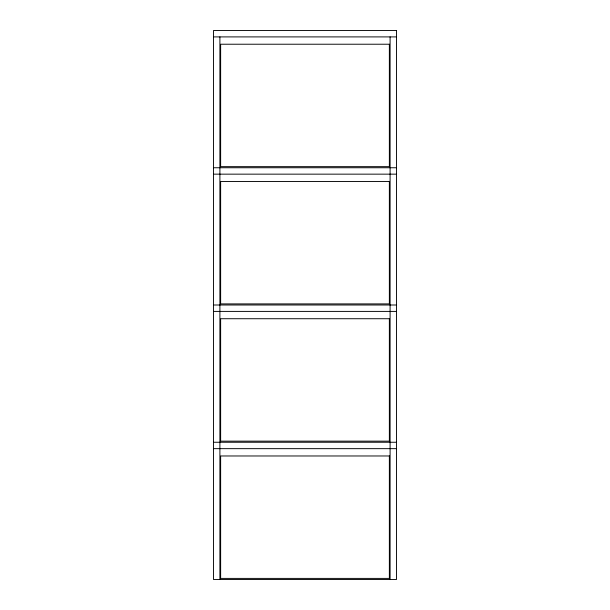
<?xml version="1.0" encoding="UTF-8"?>
<svg xmlns="http://www.w3.org/2000/svg" width="610" height="610" viewBox="0 0 610 610"><rect width="100%" height="100%" fill="white"/><g stroke="black" fill="none" stroke-linecap="round" stroke-linejoin="round"><path stroke-width="0.91" d="M213.5 36.905L396.5 36.905M213.5 167.75L396.5 167.75M213.5 174.155L396.5 174.155M213.5 305L396.5 305M213.5 311.405L396.5 311.405M213.5 442.25L396.5 442.25M213.5 448.655L396.5 448.655M390.095 36.905L390.095 579.5M219.905 36.905L219.905 579.5M396.5 30.5L213.5 30.5L213.5 579.5L396.5 579.5L396.5 30.5M389.363 44.225L220.637 44.225L220.637 166.652L389.363 166.652L389.363 44.225M389.363 181.475L220.637 181.475L220.637 303.902L389.363 303.902L389.363 181.475M389.363 318.725L220.637 318.725L220.637 441.152L389.363 441.152L389.363 318.725M389.363 455.975L220.637 455.975L220.637 578.402L389.363 578.402L389.363 455.975"/></g></svg>
